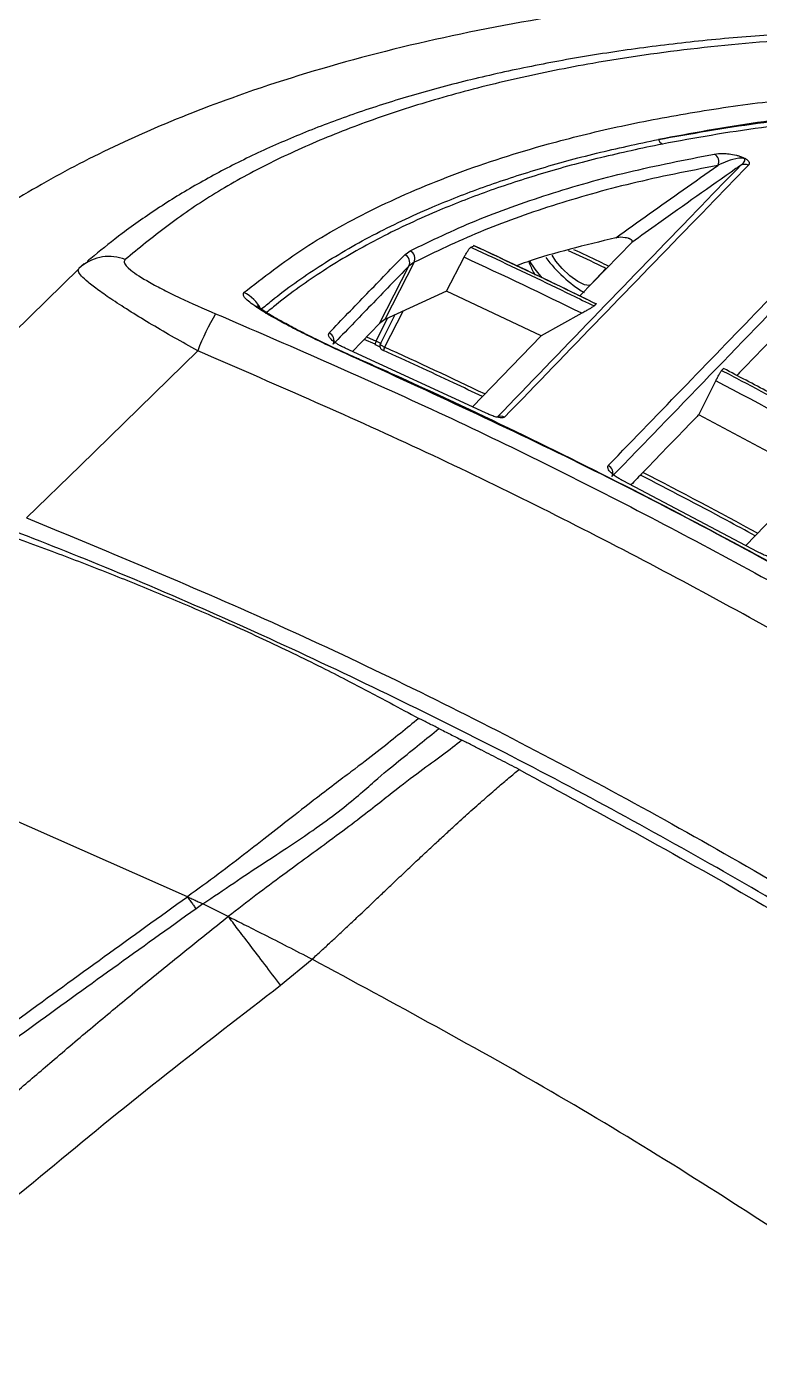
# Model space of a CAD drawing. Extents: x 943 to 1030, y 781 to 934.
# Drawn here: x 955.59 to 958.226, y 823.606 to 828.385 of the extents above; entities that cross this region are included whole.
import ezdxf

# ---------------------------------------------------------------- set-up
doc = ezdxf.new("R2010")
doc.units = 0
doc.header["$MEASUREMENT"] = 0
doc.layers.add('1', color=4, linetype='Continuous')

# ---------------------------------------------------------------- blocks, each defined once
blk = doc.blocks.new('AIRA')
at = {"layer": '1', "color": 3, "linetype": 'Continuous', "lineweight": 25}
for p, q in [((14.0106, 24.4252), (14.0226, 24.43)), ((14.0226, 24.43), (14.0233, 24.4296)), ((14.4028, 24.2498), (14.5893, 24.4423)), ((13.7728, 24.3984), (13.7918, 24.4122)), ((13.9233, 24.2674), (13.9863, 24.389)), ((14.316, 24.3756), (14.3025, 24.397)), ((12.6005, 24.3475), (12.0678, 23.8271)), ((12.6105, 24.3569), (12.6008, 24.3482)), ((12.6199, 24.3654), (12.6102, 24.3574)), ((13.6821, 24.1512), (13.7874, 24.3575)), ((13.8062, 24.3711), (13.7009, 24.1647)), ((13.8062, 24.3711), (13.7874, 24.3575)), ((14.4411, 24.29), (14.4973, 24.3497)), ((13.9233, 24.2674), (13.7009, 24.1647)), ((14.264, 24.1064), (13.9233, 24.2674)), ((13.7376, 24.1816), (13.6849, 24.0767)), ((13.7654, 24.1945), (13.7005, 24.0652)), ((14.4098, 24.1875), (14.264, 24.1064)), ((14.4606, 24.2211), (14.4538, 24.214)), ((13.6821, 24.1512), (13.5845, 24.0502)), ((13.67, 24.0873), (13.7113, 24.1695)), ((13.7009, 24.1647), (13.6821, 24.1512)), ((13.6658, 24.0758), (13.6264, 24.0935)), ((13.6353, 24.1028), (13.67, 24.0873)), ((14.0164, 23.8508), (14.264, 24.1064)), ((14.0632, 23.8292), (13.5581, 24.0624)), ((13.6963, 24.0538), (13.6961, 24.0537)), ((14.83, 23.8222), (14.8916, 23.9442)), ((14.9126, 23.9819), (14.9194, 23.9889)), ((15.2415, 23.6021), (14.83, 23.8222)), ((15.0411, 23.3295), (14.5579, 23.5846)), ((13.047, 22.062), (13.022, 22.0445)), ((13.1381, 22.0166), (13.047, 22.062)), ((13.3262, 21.7693), (13.4394, 21.8632))]:
    blk.add_line(p, q, dxfattribs=at)
at = {"layer": '1', "color": 3, "linetype": 'Continuous', "lineweight": 25, "flags": 128}
for points in [[(14.2665, 24.315), (14.2413, 24.3459), (14.2218, 24.3759)], [(14.4411, 24.29), (14.4367, 24.2875), (14.4198, 24.2895), (14.3953, 24.3018), (14.3669, 24.3225), (14.3391, 24.3484), (14.316, 24.3756)], [(13.0282, 24.0525), (12.6049, 23.6391), (12.4125, 23.4512)], [(13.5585, 24.0626), (13.5584, 24.0627), (13.5583, 24.0626), (13.5581, 24.0624)], [(13.6104, 24.0214), (13.6104, 24.0215), (13.6104, 24.0215)], [(14.0636, 23.8294), (14.0635, 23.8294), (14.0634, 23.8294), (14.0632, 23.8292)], [(14.5582, 23.5848), (14.5582, 23.5848), (14.5581, 23.5848), (14.5579, 23.5846)], [(14.9991, 23.3517), (15.1701, 23.5283), (15.2415, 23.6021)], [(15.0415, 23.3297), (15.0414, 23.3298), (15.0413, 23.3297), (15.0411, 23.3295)], [(12.9908, 22.0879), (12.3282, 22.3817), (11.6656, 22.6755)]]:
    blk.add_lwpolyline(points, dxfattribs=at)
at = {"layer": '1', "color": 3, "linetype": 'Continuous', "lineweight": 25}
for centre, radius, start, end in [((14.7134, 24.8234), 0.0302, 200.2935, 242.3049), ((14.872, 24.7336), 0.0306, 333.3828, 61.4632), ((14.9951, 24.6937), 0.0298, 62.8748, 118.7811), ((12.7088, 24.2373), 0.1547, 67.8865, 129.433), ((13.7605, 24.371), 0.0301, 333.4208, 65.9547), ((13.779, 24.3846), 0.0304, 333.4752, 65.0757), ((14.4675, 24.4602), 0.2631, 199.1911, 208.5609), ((14.6766, 24.6826), 0.4936, 216.6742, 238.3661), ((14.4064, 24.4307), 0.1953, 208.62, 212.682), ((13.1466, 24.1517), 0.1197, 24.5814, 66.8871), ((13.8556, 23.7364), 0.8858, 149.4935, 159.0917), ((13.4884, 24.0893), 0.0301, 335.1858, 66.3725), ((13.7167, 24.0628), 0.0527, 152.3298, 165.7824), ((13.7446, 24.0418), 0.0499, 151.9454, 166.1706), ((13.6116, 24.0196), 0.00224, 121.5409, 158.636), ((14.1191, 23.7872), 0.0298, 64.0753, 118.7822), ((14.4912, 23.6129), 0.0301, 333.7546, 63.3289)]:
    blk.add_arc(centre, radius, start, end, dxfattribs=at)
for centre, major_axis, ratio, start_param, end_param in [((5.0248, 5.1127), (-16.0403, -13.9652), 0.99711, 3.539835, 3.561942), ((4.8423, 4.7597), (14.2431, 15.7718), 0.994563, 0.287081, 0.305893), ((5.0323, 5.1047), (-15.8499, -14.1856), 0.997121, 3.474843, 3.501157), ((4.8373, 4.7651), (14.3273, 15.6923), 0.994566, 0.240122, 0.262206)]:
    blk.add_ellipse(centre, major_axis=major_axis, ratio=ratio, start_param=start_param, end_param=end_param, dxfattribs=at)
for points, knots in [([(18.1805, 25.0704), (18.1526, 25.0886), (18.0994, 25.1232), (18.0104, 25.1775), (17.9099, 25.2357), (17.804, 25.2929), (17.7119, 25.3396), (17.6373, 25.3758), (17.5677, 25.4083), (17.4903, 25.4429), (17.4049, 25.4792), (17.3173, 25.5146), (17.2325, 25.5471), (17.1536, 25.5759), (17.0752, 25.6032), (16.9876, 25.6324), (16.8809, 25.6659), (16.7501, 25.704), (16.601, 25.7436), (16.45, 25.7796), (16.3106, 25.8096), (16.1911, 25.8329), (16.0889, 25.8513), (15.9704, 25.8709), (15.8248, 25.8925), (15.6435, 25.9151), (15.4929, 25.9302), (15.3771, 25.9399), (15.2988, 25.9457), (15.2229, 25.9506), (15.1489, 25.9548), (15.0553, 25.9592), (14.9502, 25.9628), (14.8416, 25.9649), (14.7468, 25.9656), (14.6582, 25.9653), (14.575, 25.964), (14.4988, 25.962), (14.4559, 25.9604), (14.4346, 25.9596)], [0, 0, 0, 0, 0.019978, 0.037981, 0.062498, 0.089765, 0.110555, 0.124995, 0.140119, 0.157435, 0.17693, 0.19726, 0.21595, 0.233527, 0.250003, 0.268361, 0.292289, 0.321779, 0.356827, 0.394091, 0.426204, 0.454562, 0.479162, 0.5, 0.541267, 0.587747, 0.639486, 0.661939, 0.683926, 0.705935, 0.727966, 0.750018, 0.791799, 0.828734, 0.860808, 0.894701, 0.931522, 0.965961, 1, 1, 1, 1]), ([(14.6423, 25.9395), (14.5219, 25.9324), (14.2753, 25.9177), (14.01, 25.8903), (13.8357, 25.8688), (13.7532, 25.8579), (13.6705, 25.8463), (13.5877, 25.8339), (13.5049, 25.8208), (13.4221, 25.8068), (13.314, 25.7876), (13.179, 25.7617), (13.0607, 25.7366), (12.9821, 25.7189), (12.9445, 25.7102), (12.9067, 25.7013), (12.8687, 25.6922), (12.8304, 25.6828), (12.7919, 25.6731), (12.7434, 25.6606), (12.6827, 25.6446), (12.6293, 25.6299), (12.5924, 25.6195), (12.5743, 25.6143), (12.5557, 25.6089), (12.5368, 25.6034), (12.5176, 25.5978), (12.4981, 25.592), (12.4595, 25.5804), (12.4066, 25.5641), (12.3442, 25.5441), (12.2974, 25.5286), (12.264, 25.5174), (12.242, 25.5099), (12.2277, 25.505), (12.2203, 25.5024), (12.2176, 25.5015), (12.2167, 25.5011), (12.2164, 25.501), (12.2163, 25.501), (12.2162, 25.501), (12.2162, 25.501), (12.2162, 25.501), (12.2162, 25.5009), (12.2162, 25.5009), (12.1753, 25.4867), (12.0974, 25.4587), (11.9875, 25.4167), (11.8881, 25.3765), (11.797, 25.3377), (11.7064, 25.2973), (11.5975, 25.2461), (11.4736, 25.1837), (11.3427, 25.1123), (11.2405, 25.052), (11.1616, 25.0025), (11.1023, 24.9637), (11.0436, 24.9235), (10.9877, 24.8834), (10.9361, 24.8447), (10.8922, 24.8102), (10.8521, 24.7778), (10.8144, 24.7462), (10.7778, 24.7144), (10.7443, 24.6846), (10.7127, 24.6562), (10.6818, 24.6282), (10.6607, 24.6092), (10.6504, 24.5999)], [0, 0, 0, 0, 0.0659651, 0.1350683, 0.1510131, 0.1671165, 0.1833784, 0.1997993, 0.2163791, 0.2331182, 0.2500168, 0.2825494, 0.3169987, 0.324996, 0.3330901, 0.3412811, 0.3495689, 0.3579537, 0.3664354, 0.3750141, 0.3901539, 0.4071285, 0.4111914, 0.4153468, 0.4195948, 0.4239354, 0.4283686, 0.4328943, 0.4375127, 0.4552442, 0.4700517, 0.4819335, 0.4889241, 0.494268, 0.4979647, 0.4993152, 0.4997458, 0.4999036, 0.4999669, 0.4999936, 0.5000051, 0.5000101, 0.5000123, 0.5000132, 0.5000137, 0.500014, 0.5299873, 0.5579324, 0.5838464, 0.6077267, 0.6309854, 0.6581729, 0.6996252, 0.739518, 0.7784878, 0.7985377, 0.8190356, 0.8399812, 0.8613743, 0.8808319, 0.8989678, 0.9132634, 0.9292343, 0.9456945, 0.9597681, 0.9725897, 0.9867686, 1, 1, 1, 1]), ([(14.7464, 25.9076), (14.5418, 25.8951), (14.1327, 25.8699), (13.5662, 25.7917), (13.037, 25.6865), (12.55, 25.5538), (12.1373, 25.4079), (11.7891, 25.2565), (11.4962, 25.1054), (11.2295, 24.943), (10.9902, 24.7701), (10.8494, 24.6477), (10.779, 24.5865)], [0, 0, 0, 0, 0.112063, 0.224093, 0.336128, 0.448143, 0.560139, 0.648118, 0.736093, 0.824069, 0.91203, 1, 1, 1, 1]), ([(18.158, 25.0479), (18.0494, 25.1153), (17.8321, 25.2503), (17.4909, 25.4147), (17.1469, 25.5533), (16.8041, 25.6656), (16.4679, 25.7552), (16.1426, 25.8244), (15.8323, 25.8756), (15.5416, 25.9113), (15.2749, 25.9337), (15.0389, 25.9447), (14.835, 25.9471), (14.7351, 25.9435), (14.6851, 25.9417)], [0, 0, 0, 0, 0.083315, 0.166634, 0.249961, 0.333296, 0.416635, 0.499982, 0.583331, 0.666676, 0.750019, 0.833355, 0.916682, 1, 1, 1, 1]), ([(14.7898, 25.9095), (14.8259, 25.9105), (14.8982, 25.9126), (15.0397, 25.9095), (15.2, 25.9015), (15.3979, 25.886), (15.6361, 25.8601), (15.9164, 25.8199), (16.2128, 25.7661), (16.5221, 25.6973), (16.8413, 25.6113), (17.1401, 25.5143), (17.414, 25.4094), (17.6601, 25.3002), (17.9042, 25.1763), (18.0608, 25.0786), (18.139, 25.0297)], [0, 0, 0, 0, 0.062491, 0.124988, 0.18749, 0.249996, 0.333324, 0.416665, 0.500003, 0.583341, 0.666681, 0.750007, 0.812512, 0.875014, 0.937511, 1, 1, 1, 1]), ([(15.7284, 25.3722), (15.5296, 25.3668), (15.1321, 25.356), (14.5789, 25.2997), (14.0604, 25.216), (13.5813, 25.1041), (13.1744, 24.9762), (12.8319, 24.8395), (12.5455, 24.7), (12.2873, 24.547), (12.0586, 24.3811), (11.9255, 24.2625), (11.8589, 24.2032)], [0, 0, 0, 0, 0.112081, 0.224144, 0.336129, 0.448111, 0.560138, 0.6481, 0.736036, 0.823997, 0.912001, 1, 1, 1, 1]), ([(16.0394, 25.2004), (15.9757, 25.2029), (15.8278, 25.2088), (15.6006, 25.2094), (15.3491, 25.2043), (15.0953, 25.191), (14.8435, 25.1696), (14.6008, 25.1405), (14.3676, 25.104), (14.144, 25.0601), (13.9303, 25.0093), (13.7282, 24.9517), (13.538, 24.8877), (13.3595, 24.8177), (13.1918, 24.7413), (13.0348, 24.6586), (12.8894, 24.5702), (12.7616, 24.4802), (12.6792, 24.4143), (12.6389, 24.381), (12.6305, 24.3741)], [0, 0, 0, 0, 0.040575, 0.094147, 0.15029, 0.211269, 0.272336, 0.333476, 0.39467, 0.455898, 0.517134, 0.57846, 0.6385, 0.698554, 0.75857, 0.818495, 0.878268, 0.937817, 0.987095, 1, 1, 1, 1]), ([(16.1062, 25.1808), (15.9543, 25.185), (15.6504, 25.1935), (15.2238, 25.1785), (14.8207, 25.1443), (14.4738, 25.0941), (14.1762, 25.0345), (13.9222, 24.9702), (13.6847, 24.8958), (13.4644, 24.8114), (13.2616, 24.7176), (13.0771, 24.6144), (12.9139, 24.5013), (12.816, 24.4209), (12.767, 24.3807)], [0, 0, 0, 0, 0.098449, 0.196898, 0.295565, 0.394232, 0.469704, 0.545175, 0.620746, 0.696317, 0.772184, 0.848052, 0.924024, 1, 1, 1, 1]), ([(13.1936, 24.2618), (13.2642, 24.3167), (13.4056, 24.4268), (13.6644, 24.5695), (13.9564, 24.6949), (14.2506, 24.7895), (14.5339, 24.8597), (14.797, 24.9103), (15.0744, 24.951), (15.2719, 24.9687), (15.3706, 24.9775)], [0, 0, 0, 0, 0.147442, 0.294988, 0.44244, 0.589993, 0.69243, 0.794867, 0.897434, 1, 1, 1, 1]), ([(15.4233, 24.9151), (15.4233, 24.9151), (15.2918, 24.9046), (15.0356, 24.8777), (14.802, 24.8345), (14.6851, 24.813)], [0, 0, 0, 0, 0.000001, 0.499865, 1, 1, 1, 1]), ([(14.6851, 24.813), (14.8021, 24.8338), (15.0362, 24.8755), (15.2929, 24.9009), (15.4248, 24.9106), (15.4248, 24.9106)], [0, 0, 0, 0, 0.499863, 0.999999, 1, 1, 1, 1]), ([(15.438, 24.8948), (15.3084, 24.8833), (15.0492, 24.8602), (14.816, 24.8179), (14.6994, 24.7967)], [0, 0, 0, 0, 0.499864, 1, 1, 1, 1]), ([(13.2555, 24.2015), (13.2685, 24.2122), (13.3334, 24.2662), (13.4619, 24.358), (13.6543, 24.4702), (13.8534, 24.5643), (14.0538, 24.6428), (14.2512, 24.7075), (14.4604, 24.7652), (14.6102, 24.7971), (14.6851, 24.813)], [0, 0, 0, 0, 0.038914, 0.194576, 0.350269, 0.505961, 0.62941, 0.752859, 0.876429, 1, 1, 1, 1]), ([(14.5047, 23.6397), (14.6929, 23.8342), (15.0762, 24.2306), (15.457, 24.6243), (15.6509, 24.8249)], [0, 0, 0, 0, 0.49074, 1, 1, 1, 1]), ([(14.6994, 24.7967), (14.6245, 24.7808), (14.4748, 24.7491), (14.2658, 24.6916), (14.0686, 24.627), (13.8685, 24.5486), (13.6695, 24.4546), (13.4773, 24.3426), (13.3489, 24.2509), (13.284, 24.197), (13.271, 24.1862)], [0, 0, 0, 0, 0.123571, 0.247142, 0.370591, 0.494039, 0.649732, 0.805424, 0.961086, 1, 1, 1, 1]), ([(13.7918, 24.4122), (13.8689, 24.4493), (14.0231, 24.5236), (14.2868, 24.6174), (14.5715, 24.6988), (14.7816, 24.7399), (14.8866, 24.7605)], [0, 0, 0, 0, 0.249694, 0.499511, 0.749695, 1, 1, 1, 1]), ([(15.6637, 24.7851), (15.4698, 24.5844), (15.1514, 24.2549), (14.7691, 23.8592), (14.5809, 23.6645), (14.5182, 23.5996)], [0, 0, 0, 0, 0.50926, 0.83642, 1, 1, 1, 1]), ([(14.8866, 24.7605), (14.8966, 24.7616), (14.9117, 24.7632), (14.9383, 24.7618), (14.9583, 24.7585), (14.9749, 24.7539), (14.9832, 24.751), (14.9891, 24.7486), (14.9939, 24.7463), (14.9979, 24.7441), (15.0018, 24.7416), (15.007, 24.7376), (15.0137, 24.7292), (15.012, 24.7242), (15.0092, 24.7209), (15.0087, 24.7203)], [0, 0, 0, 0, 0.290929, 0.43785, 0.583896, 0.630707, 0.655941, 0.673351, 0.685701, 0.698122, 0.709365, 0.729265, 0.779868, 0.958084, 1, 1, 1, 1]), ([(14.8994, 24.7198), (14.7945, 24.6992), (14.5848, 24.658), (14.3005, 24.5765), (14.0372, 24.4826), (13.8832, 24.4083), (13.8062, 24.3711)], [0, 0, 0, 0, 0.250184, 0.500487, 0.750183, 1, 1, 1, 1]), ([(14.1047, 23.8134), (14.2202, 23.9328), (14.4511, 24.1717), (14.7428, 24.4736), (14.9191, 24.6561), (14.9807, 24.7198)], [0, 0, 0, 0, 0.394153, 0.788306, 1, 1, 1, 1]), ([(15.0087, 24.7203), (14.947, 24.6565), (14.7706, 24.4741), (14.4787, 24.1723), (14.2476, 23.9335), (14.1321, 23.814)], [0, 0, 0, 0, 0.211694, 0.605847, 1, 1, 1, 1]), ([(14.5319, 24.4589), (14.5718, 24.4874), (14.6904, 24.5724), (14.816, 24.661), (14.8994, 24.7198)], [0, 0, 0, 0, 0.336238, 1, 1, 1, 1]), ([(14.9807, 24.7198), (14.9752, 24.716), (14.8743, 24.6451), (14.7424, 24.5518), (14.6215, 24.4653), (14.5893, 24.4423)], [0, 0, 0, 0, 0.040665, 0.744995, 1, 1, 1, 1]), ([(14.9807, 24.7198), (14.9819, 24.7208), (14.988, 24.7257), (14.9948, 24.732), (14.9971, 24.7395), (14.9961, 24.7422), (14.9951, 24.7433), (14.9945, 24.7438), (14.9938, 24.7443), (14.9931, 24.7446), (14.9923, 24.745), (14.9915, 24.7453), (14.9896, 24.7458), (14.9865, 24.7462), (14.9812, 24.7464), (14.9603, 24.7443), (14.9329, 24.7351), (14.9106, 24.725), (14.8994, 24.7198)], [0, 0, 0, 0, 0.043874, 0.226523, 0.273349, 0.288509, 0.29307, 0.295241, 0.298281, 0.30134, 0.301477, 0.3056, 0.308583, 0.321437, 0.343519, 0.388659, 0.692281, 1, 1, 1, 1]), ([(13.9863, 24.389), (13.9884, 24.393), (13.9927, 24.401), (13.9993, 24.4118), (14.0051, 24.42), (14.0088, 24.4241), (14.0102, 24.4249), (14.0106, 24.4252)], [0, 0, 0, 0, 0.223632, 0.447231, 0.671635, 0.896847, 1, 1, 1, 1]), ([(14.0106, 24.4252), (14.0348, 24.414), (14.1556, 24.3579), (14.3033, 24.2875), (14.4264, 24.2273), (14.4538, 24.214)], [0, 0, 0, 0, 0.162782, 0.813926, 1, 1, 1, 1]), ([(14.4637, 24.2201), (14.4269, 24.2381), (14.2799, 24.31), (14.1316, 24.3795), (14.0204, 24.4316)], [0, 0, 0, 0, 0.249975, 1, 1, 1, 1]), ([(14.4606, 24.2211), (14.4367, 24.2328), (14.3171, 24.2913), (14.171, 24.361), (14.0485, 24.418), (14.0226, 24.43)], [0, 0, 0, 0, 0.164633, 0.823183, 1, 1, 1, 1]), ([(14.5319, 24.4589), (14.4211, 24.4324), (14.2961, 24.4025), (14.187, 24.363), (14.1746, 24.3585)], [0, 0, 0, 0, 0.886376, 1, 1, 1, 1]), ([(14.5893, 24.4423), (14.5903, 24.4438), (14.5918, 24.4459), (14.5904, 24.4498), (14.5869, 24.4525), (14.5852, 24.4536), (14.5836, 24.4545), (14.5817, 24.4554), (14.5789, 24.4565), (14.5728, 24.4584), (14.5544, 24.4618), (14.542, 24.4609), (14.5334, 24.4592), (14.5319, 24.4589)], [0, 0, 0, 0, 0.178232, 0.268002, 0.28553, 0.295613, 0.305784, 0.314592, 0.328299, 0.355003, 0.449491, 0.900466, 1, 1, 1, 1]), ([(12.767, 24.3807), (12.7652, 24.3778), (12.7599, 24.3696), (12.7826, 24.3437), (12.8391, 24.307), (12.9046, 24.272), (12.982, 24.2337), (13.0483, 24.2051), (13.0925, 24.1861)], [0, 0, 0, 0, 0.108699, 0.30782, 0.5255, 0.644404, 0.763383, 1, 1, 1, 1]), ([(13.5004, 24.1169), (13.5459, 24.1639), (13.6368, 24.2578), (13.7274, 24.3516), (13.7728, 24.3984)], [0, 0, 0, 0, 0.5, 1, 1, 1, 1]), ([(14.4978, 24.3478), (14.4874, 24.353), (14.4426, 24.3754), (14.3972, 24.3965), (14.3622, 24.4127)], [0, 0, 0, 0, 0.23066, 1, 1, 1, 1]), ([(14.3803, 24.4176), (14.4107, 24.4035), (14.4531, 24.3838), (14.4949, 24.3628), (14.5066, 24.3569)], [0, 0, 0, 0, 0.718974, 1, 1, 1, 1]), ([(13.0282, 24.0525), (12.9999, 24.0683), (12.9433, 24.0997), (12.8622, 24.147), (12.7873, 24.1926), (12.7225, 24.2343), (12.6706, 24.2705), (12.6327, 24.2998), (12.6088, 24.3224), (12.5963, 24.3395), (12.5993, 24.3452), (12.6008, 24.3482)], [0, 0, 0, 0, 0.115774, 0.231522, 0.349577, 0.467597, 0.577794, 0.687974, 0.789194, 0.890417, 1, 1, 1, 1]), ([(13.7874, 24.3575), (13.7421, 24.3106), (13.6515, 24.2169), (13.5607, 24.1229), (13.5153, 24.0759)], [0, 0, 0, 0, 0.5, 1, 1, 1, 1]), ([(13.6095, 24.0204), (13.5771, 24.035), (13.5122, 24.0642), (13.4266, 24.1056), (13.3538, 24.1427), (13.2842, 24.1807), (13.2243, 24.2181), (13.1894, 24.2484), (13.1923, 24.2576), (13.1936, 24.2618)], [0, 0, 0, 0, 0.155885, 0.311725, 0.430069, 0.548262, 0.725629, 0.87454, 1, 1, 1, 1]), ([(15.2642, 24.2715), (15.178, 24.1823), (15.079, 24.0798), (14.9798, 23.9772), (14.967, 23.9639)], [0, 0, 0, 0, 0.870769, 1, 1, 1, 1]), ([(13.0925, 24.1861), (13.3525, 24.0736), (13.8727, 23.8487), (14.6352, 23.4708), (15.3827, 23.0641), (16.1197, 22.6223), (16.8447, 22.1455), (17.5558, 21.6333), (18.2448, 21.0916), (18.9037, 20.5267), (19.5321, 19.9404), (20.1302, 19.3345), (20.7029, 18.7047), (21.2543, 18.0458), (21.7825, 17.3578), (22.286, 16.6412), (22.7589, 15.9042), (23.1857, 15.1716), (23.5718, 14.4475), (23.7977, 13.9694), (23.9107, 13.7301)], [0, 0, 0, 0, 0.055243, 0.110533, 0.165823, 0.221065, 0.277913, 0.334813, 0.391712, 0.44856, 0.503771, 0.55903, 0.614289, 0.6695, 0.72632, 0.783192, 0.840065, 0.896885, 0.948404, 1, 1, 1, 1]), ([(13.6104, 24.0215), (13.605, 24.0239), (13.5747, 24.0374), (13.5186, 24.0631), (13.4478, 24.097), (13.3846, 24.1287), (13.333, 24.1562), (13.2928, 24.179), (13.2641, 24.1971), (13.2477, 24.2085), (13.2407, 24.2147), (13.2416, 24.2137), (13.2418, 24.2135)], [0, 0, 0, 0, 0.033476, 0.186994, 0.349437, 0.490354, 0.618826, 0.73309, 0.832442, 0.915138, 0.982244, 1, 1, 1, 1]), ([(14.4538, 24.214), (14.453, 24.2133), (14.4514, 24.212), (14.4448, 24.2078), (14.4356, 24.2023), (14.4235, 24.1952), (14.4146, 24.1902), (14.4098, 24.1875)], [0, 0, 0, 0, 0.175676, 0.350865, 0.53786, 0.757126, 1, 1, 1, 1]), ([(13.5581, 24.0624), (13.5538, 24.0644), (13.5442, 24.0689), (13.5293, 24.0773), (13.5123, 24.0891), (13.4967, 24.1052), (13.499, 24.1123), (13.5004, 24.1169)], [0, 0, 0, 0, 0.068532, 0.15432, 0.290973, 0.549714, 1, 1, 1, 1]), ([(13.67, 24.0873), (13.6721, 24.0864), (13.6762, 24.0846), (13.6814, 24.082), (13.6851, 24.0798), (13.6868, 24.0783), (13.6865, 24.0779), (13.6864, 24.0778)], [0, 0, 0, 0, 0.221222, 0.442503, 0.663772, 0.884747, 1, 1, 1, 1]), ([(23.7794, 13.6614), (23.6671, 13.8987), (23.4423, 14.3737), (23.0625, 15.0851), (22.6476, 15.7977), (22.1928, 16.5091), (21.7081, 17.2031), (21.1902, 17.883), (20.6405, 18.5456), (20.0577, 19.1907), (19.4466, 19.8121), (18.8155, 20.4016), (18.168, 20.9577), (17.5047, 21.4817), (16.819, 21.9791), (16.1067, 22.4522), (15.3702, 22.8984), (14.6083, 23.3165), (13.8288, 23.7054), (13.295, 23.9368), (13.0282, 24.0525)], [0, 0, 0, 0, 0.051523, 0.103124, 0.15817, 0.213216, 0.268644, 0.324071, 0.380704, 0.437336, 0.494387, 0.551437, 0.606513, 0.661589, 0.717048, 0.772508, 0.829173, 0.885839, 0.94292, 1, 1, 1, 1]), ([(13.6656, 24.0757), (13.6666, 24.0753), (13.671, 24.0733), (13.6779, 24.0698), (13.682, 24.0673), (13.6838, 24.0662)], [0, 0, 0, 0, 0.138453, 0.626499, 1, 1, 1, 1]), ([(13.685, 24.0767), (13.6848, 24.0764), (13.6836, 24.0746), (13.6831, 24.0707), (13.6836, 24.0661), (13.6851, 24.0625), (13.687, 24.0598), (13.6893, 24.0576), (13.6921, 24.0557), (13.6949, 24.0542), (13.6969, 24.0534), (13.6975, 24.0531)], [0, 0, 0, 0, 0.031548, 0.211883, 0.356, 0.478924, 0.584294, 0.682328, 0.790972, 0.941081, 1, 1, 1, 1]), ([(13.6851, 24.0766), (13.685, 24.0764), (13.6846, 24.076), (13.6862, 24.0741), (13.6896, 24.0715), (13.6946, 24.0683), (13.6985, 24.0663), (13.7005, 24.0652)], [0, 0, 0, 0, 0.115174, 0.336419, 0.557673, 0.778817, 1, 1, 1, 1]), ([(14.0522, 23.8878), (14.0176, 23.9043), (13.8994, 23.9606), (13.7804, 24.0152), (13.6963, 24.0538)], [0, 0, 0, 0, 0.292796, 1, 1, 1, 1]), ([(18.6287, 20.839), (18.486, 20.9596), (18.2005, 21.2009), (17.7596, 21.5484), (17.3098, 21.8849), (16.7516, 22.2788), (16.078, 22.7191), (15.2788, 23.1905), (14.4576, 23.6297), (13.8924, 23.8901), (13.6095, 24.0204)], [0, 0, 0, 0, 0.093998, 0.187996, 0.282276, 0.376557, 0.531612, 0.686983, 0.843323, 1, 1, 1, 1]), ([(18.6297, 20.8399), (18.5391, 20.9169), (18.3344, 21.0909), (17.9949, 21.3657), (17.6105, 21.6633), (17.2038, 21.9623), (16.7899, 22.2515), (16.369, 22.5304), (15.9414, 22.7989), (15.5075, 23.0569), (15.0679, 23.3038), (14.6234, 23.5392), (14.1755, 23.7619), (13.8369, 23.9208), (13.6481, 24.0048), (13.6105, 24.0215)], [0, 0, 0, 0, 0.0597908, 0.1350752, 0.2196547, 0.30429, 0.3889544, 0.4736219, 0.5582659, 0.6429228, 0.7275625, 0.8119644, 0.8959438, 0.9792785, 1, 1, 1, 1]), ([(14.8916, 23.9442), (14.8936, 23.9482), (14.8978, 23.9562), (14.9037, 23.9673), (14.9086, 23.976), (14.9114, 23.9805), (14.9123, 23.9815), (14.9126, 23.9819)], [0, 0, 0, 0, 0.2235074, 0.447015, 0.6705156, 0.8940075, 1, 1, 1, 1]), ([(14.9126, 23.9819), (14.9362, 23.9695), (15.0543, 23.9078), (15.2258, 23.8161), (15.3726, 23.7349), (15.4262, 23.7053)], [0, 0, 0, 0, 0.1370095, 0.6850624, 1, 1, 1, 1]), ([(15.433, 23.7123), (15.4097, 23.7252), (15.2932, 23.7898), (15.1222, 23.8825), (14.9736, 23.9605), (14.9194, 23.9889)], [0, 0, 0, 0, 0.1370146, 0.6850876, 1, 1, 1, 1]), ([(14.1321, 23.814), (14.1285, 23.812), (14.1237, 23.8094), (14.1052, 23.8129), (14.0911, 23.8172), (14.0762, 23.8232), (14.0672, 23.8273), (14.0632, 23.8292)], [0, 0, 0, 0, 0.478286, 0.630944, 0.784918, 0.904535, 1, 1, 1, 1]), ([(14.83, 23.8222), (14.826, 23.8181), (14.7595, 23.7493), (14.6782, 23.6652), (14.6008, 23.585), (14.586, 23.5698)], [0, 0, 0, 0, 0.0491468, 0.8185585, 1, 1, 1, 1]), ([(14.5579, 23.5846), (14.5538, 23.5868), (14.5446, 23.5917), (14.5308, 23.6005), (14.5151, 23.6126), (14.501, 23.6286), (14.5033, 23.6354), (14.5047, 23.6397)], [0, 0, 0, 0, 0.070647, 0.157536, 0.293205, 0.547083, 1, 1, 1, 1]), ([(22.6255, 14.0928), (22.5702, 14.2022), (22.4038, 14.5315), (22.0997, 15.067), (21.7151, 15.6987), (21.2928, 16.3345), (20.8319, 16.9726), (20.3302, 17.6099), (19.8027, 18.2261), (19.2449, 18.8257), (18.6566, 19.4068), (18.0381, 19.9679), (17.3965, 20.5023), (16.71, 21.0263), (15.9771, 21.5353), (15.1968, 22.0246), (14.3892, 22.4802), (13.5549, 22.8986), (12.74, 23.2644), (12.1978, 23.4692), (11.9485, 23.5634)], [0, 0, 0, 0, 0.025194, 0.075817, 0.126458, 0.177081, 0.232537, 0.288041, 0.343546, 0.399002, 0.456085, 0.513222, 0.570359, 0.627443, 0.690456, 0.753505, 0.816518, 0.880848, 0.945215, 1, 1, 1, 1]), ([(15.0332, 23.3869), (14.9988, 23.4056), (14.862, 23.4798), (14.7239, 23.5516), (14.6205, 23.6054)], [0, 0, 0, 0, 0.251223, 1, 1, 1, 1]), ([(12.4125, 23.4512), (12.7176, 23.325), (13.3279, 23.0724), (14.2182, 22.6358), (15.0942, 22.1543), (15.951, 21.6234), (16.7863, 21.0447), (17.537, 20.4653), (18.2078, 19.8956), (18.8047, 19.3447), (19.3786, 18.7698), (19.9334, 18.1661), (20.4674, 17.5336), (20.9791, 16.8727), (21.4624, 16.1908), (21.8904, 15.529), (22.2683, 14.8919), (22.601, 14.2822), (22.9141, 13.661), (23.1043, 13.2374), (23.1994, 13.0256)], [0, 0, 0, 0, 0.064413, 0.128867, 0.19328, 0.259251, 0.325267, 0.391239, 0.443947, 0.496701, 0.549455, 0.602164, 0.656412, 0.71071, 0.765008, 0.819257, 0.864328, 0.909399, 0.9547, 1, 1, 1, 1]), ([(12.2942, 23.4087), (12.3639, 23.3831), (12.4977, 23.3339), (12.6931, 23.2589), (12.8806, 23.1835), (13.0382, 23.1166), (13.1694, 23.0584), (13.2756, 23.0096), (13.3817, 22.9591), (13.4814, 22.91), (13.5937, 22.8528), (13.7056, 22.7927), (13.7889, 22.7481), (13.8234, 22.7296)], [0, 0, 0, 0, 0.132941, 0.2553874, 0.3747631, 0.4948781, 0.562108, 0.6318636, 0.7041205, 0.7725466, 0.8308447, 0.9298633, 1, 1, 1, 1]), ([(15.1111, 23.3109), (15.1072, 23.3088), (15.102, 23.306), (15.0819, 23.3111), (15.0679, 23.3163), (15.0533, 23.3231), (15.0448, 23.3276), (15.0411, 23.3295)], [0, 0, 0, 0, 0.5057, 0.652943, 0.80145, 0.915548, 1, 1, 1, 1]), ([(13.8234, 22.7296), (13.8016, 22.712), (13.7582, 22.6766), (13.6865, 22.6188), (13.6132, 22.5628), (13.537, 22.5052), (13.4677, 22.4525), (13.3891, 22.3917), (13.3011, 22.3226), (13.2076, 22.2491), (13.1027, 22.1686), (13.0281, 22.1148), (12.9908, 22.0879)], [0, 0, 0, 0, 0.1667796, 0.3335495, 0.5002808, 0.5836514, 0.6669988, 0.7502869, 0.8127381, 0.8751517, 0.9375621, 1, 1, 1, 1]), ([(13.8591, 22.7114), (13.8532, 22.7144), (13.8412, 22.7204), (13.8293, 22.7266), (13.8234, 22.7296)], [0, 0, 0, 0, 0.500003, 1, 1, 1, 1]), ([(13.8951, 22.6934), (13.8891, 22.6964), (13.8771, 22.7024), (13.8651, 22.7084), (13.8591, 22.7114)], [0, 0, 0, 0, 0.5, 1, 1, 1, 1]), ([(13.047, 22.062), (13.0842, 22.0874), (13.1586, 22.1381), (13.2647, 22.2083), (13.3605, 22.2711), (13.4529, 22.3334), (13.5368, 22.395), (13.6087, 22.4543), (13.6832, 22.5205), (13.7538, 22.5791), (13.8274, 22.6367), (13.8725, 22.6745), (13.8951, 22.6934)], [0, 0, 0, 0, 0.062421, 0.124843, 0.187291, 0.24977, 0.333069, 0.416399, 0.499752, 0.666462, 0.833226, 1, 1, 1, 1]), ([(13.8951, 22.6935), (13.909, 22.6865), (13.9368, 22.6724), (13.9646, 22.6583), (13.9785, 22.6513)], [0, 0, 0, 0, 0.499988, 1, 1, 1, 1]), ([(13.9785, 22.6513), (13.9559, 22.6334), (13.9107, 22.5977), (13.8296, 22.5404), (13.7494, 22.479), (13.6684, 22.4146), (13.595, 22.3577), (13.5129, 22.2962), (13.4249, 22.2318), (13.3354, 22.1664), (13.2378, 22.0941), (13.1713, 22.0424), (13.1381, 22.0166)], [0, 0, 0, 0, 0.1667754, 0.3335415, 0.5002401, 0.5836036, 0.6669418, 0.750239, 0.8127179, 0.8751632, 0.9375802, 1, 1, 1, 1]), ([(14.05, 22.6147), (14.0381, 22.6208), (14.0143, 22.633), (13.9904, 22.6452), (13.9785, 22.6513)], [0, 0, 0, 0, 0.5, 1, 1, 1, 1]), ([(14.1838, 22.5455), (14.1616, 22.5572), (14.1171, 22.5804), (14.0724, 22.6033), (14.05, 22.6147)], [0, 0, 0, 0, 0.5, 1, 1, 1, 1]), ([(13.4394, 21.8632), (13.4506, 21.8734), (13.473, 21.8938), (13.5052, 21.9234), (13.5364, 21.9523), (13.568, 21.9819), (13.6063, 22.0179), (13.6421, 22.052), (13.6784, 22.0866), (13.7095, 22.1163), (13.7489, 22.1538), (13.7917, 22.1944), (13.8363, 22.2363), (13.8768, 22.274), (13.9147, 22.3089), (13.9583, 22.3491), (14.0077, 22.3939), (14.0598, 22.44), (14.1066, 22.4808), (14.1478, 22.5159), (14.1719, 22.5357), (14.1838, 22.5455)], [0, 0, 0, 0, 0.025077, 0.049768, 0.07242, 0.095939, 0.122959, 0.163067, 0.184313, 0.216654, 0.246558, 0.296153, 0.34719, 0.39588, 0.445239, 0.500036, 0.58949, 0.693086, 0.801082, 0.901489, 1, 1, 1, 1]), ([(14.1838, 22.5455), (14.4793, 22.3856), (15.0703, 22.0656), (15.9241, 21.529), (16.7515, 20.953), (17.5483, 20.3351), (18.3132, 19.6783), (19.0442, 18.9838), (19.7395, 18.2537), (20.3974, 17.4897), (21.0165, 16.6939), (21.594, 15.8675), (22.1323, 15.0147), (22.4538, 14.4246), (22.6145, 14.1295)], [0, 0, 0, 0, 0.083332, 0.166665, 0.249999, 0.333333, 0.416666, 0.5, 0.583333, 0.666667, 0.75, 0.833334, 0.916668, 1, 1, 1, 1]), ([(11.2323, 20.7474), (11.422, 20.9038), (11.8013, 21.2165), (12.3926, 21.6571), (12.7914, 21.9443), (12.9908, 22.0879)], [0, 0, 0, 0, 0.3333731, 0.6666978, 1, 1, 1, 1]), ([(12.9908, 22.0879), (12.9938, 22.0837), (13, 22.075), (13.0091, 22.0623), (13.017, 22.0514), (13.0203, 22.0467), (13.0219, 22.0444)], [0, 0, 0, 0, 0.2435219, 0.4999947, 0.7564705, 1, 1, 1, 1]), ([(12.9908, 22.0879), (12.9962, 22.0854), (13.0071, 22.0805), (13.023, 22.0732), (13.0374, 22.0666), (13.0438, 22.0635), (13.047, 22.062)], [0, 0, 0, 0, 0.250216, 0.500277, 0.750293, 1, 1, 1, 1]), ([(13.022, 22.0445), (12.8224, 21.9014), (12.4235, 21.6156), (11.8318, 21.1776), (11.4516, 20.8676), (11.2616, 20.7127)], [0, 0, 0, 0, 0.333626, 0.666886, 1, 1, 1, 1]), ([(11.1517, 20.2873), (11.2119, 20.3424), (11.3325, 20.4527), (11.5138, 20.6181), (11.6959, 20.7833), (11.8789, 20.9481), (12.0457, 21.0968), (12.1783, 21.2137), (12.2835, 21.3056), (12.3859, 21.3944), (12.5107, 21.5016), (12.6486, 21.6183), (12.7958, 21.7408), (12.9323, 21.8524), (13.0477, 21.9451), (13.1123, 21.9962), (13.1381, 22.0166)], [0, 0, 0, 0, 0.092936, 0.186079, 0.279401, 0.372876, 0.466476, 0.533921, 0.574196, 0.625626, 0.688223, 0.761624, 0.83139, 0.906285, 0.962491, 1, 1, 1, 1]), ([(13.1381, 22.0166), (13.1555, 22.0078), (13.1902, 21.9904), (13.2654, 21.9524), (13.3493, 21.9099), (13.4094, 21.8787), (13.4394, 21.8632)], [0, 0, 0, 0, 0.24905, 0.498685, 0.749468, 1, 1, 1, 1]), ([(13.3262, 21.7693), (13.3069, 21.7947), (13.2684, 21.8454), (13.2154, 21.9151), (13.169, 21.976), (13.1484, 22.003), (13.1381, 22.0166)], [0, 0, 0, 0, 0.249812, 0.500001, 0.750177, 1, 1, 1, 1]), ([(21.9354, 13.387), (21.7737, 13.6844), (21.4502, 14.2792), (20.9081, 15.1385), (20.3263, 15.9711), (19.7024, 16.7728), (19.0393, 17.5423), (18.3384, 18.2775), (17.6015, 18.9767), (16.8304, 19.6381), (16.0273, 20.2601), (15.1933, 20.8399), (14.3327, 21.3801), (13.7372, 21.7021), (13.4394, 21.8632)], [0, 0, 0, 0, 0.083332, 0.166665, 0.25, 0.333333, 0.416666, 0.5, 0.583334, 0.666667, 0.75, 0.833335, 0.916668, 1, 1, 1, 1]), ([(11.3238, 20.0961), (11.4552, 20.2132), (11.7166, 20.4461), (12.1127, 20.7889), (12.5116, 21.1242), (12.9148, 21.4524), (13.1891, 21.6637), (13.3262, 21.7693)], [0, 0, 0, 0, 0.202199, 0.402516, 0.602023, 0.801116, 1, 1, 1, 1])]:
    blk.add_open_spline(points, degree=3, knots=knots, dxfattribs=at)

msp = doc.modelspace()

# ---------------------------------------------------------------- block references
at = {"layer": '1'}
msp.add_blockref('AIRA', (943.1775, 803.1658), dxfattribs=at)

doc.saveas('drawing.dxf')
